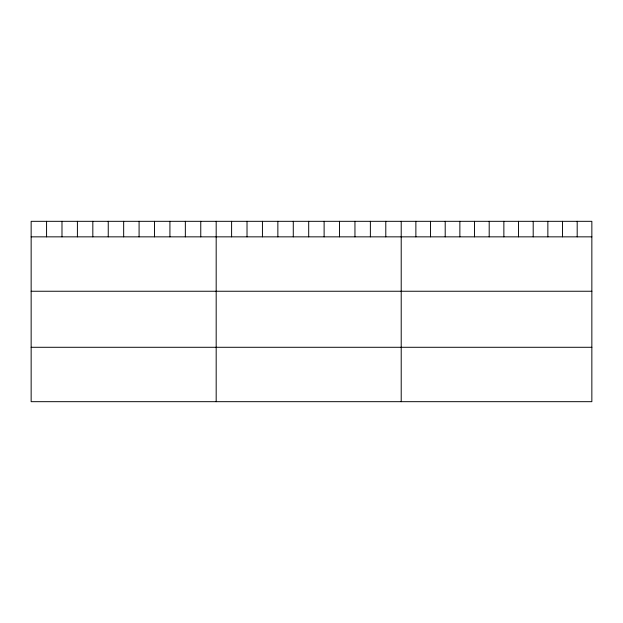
<?xml version="1.0" encoding="UTF-8"?>
<svg xmlns="http://www.w3.org/2000/svg" width="623" height="623" viewBox="0 0 623 623"><rect width="100%" height="100%" fill="white"/><g stroke="black" fill="none" stroke-linecap="round" stroke-linejoin="round"><path stroke-width="0.93" d="M591.85 291.245L591.85 221.321L31.15 221.321L31.15 401.679L591.85 401.679L591.85 291.245L31.15 291.245M31.15 236.849L591.85 236.849M31.15 347.284L591.85 347.284M577.186 221.321L577.186 236.849M562.522 221.321L562.522 236.849M547.858 221.321L547.858 236.849M533.195 221.321L533.195 236.849M518.531 221.321L518.531 236.849M503.867 221.321L503.867 236.849M489.195 221.321L489.195 236.849M474.531 221.321L474.531 236.849M459.867 221.321L459.867 236.849M445.204 221.321L445.204 236.849M430.54 221.321L430.54 236.849M415.876 221.321L415.876 236.849M401.212 221.321L401.212 401.679M385.793 221.321L385.793 236.849M370.374 221.321L370.374 236.849M354.954 221.321L354.954 236.849M339.535 221.321L339.535 236.849M324.116 221.321L324.116 236.849M308.697 221.321L308.697 236.849M293.277 221.321L293.277 236.849M277.858 221.321L277.858 236.849M262.439 221.321L262.439 236.849M247.02 221.321L247.02 236.849M231.6 221.321L231.6 236.849M216.181 221.321L216.181 401.679M200.762 221.321L200.762 236.849M185.343 221.321L185.343 236.849M169.923 221.321L169.923 236.849M154.504 221.321L154.504 236.849M139.085 221.321L139.085 236.849M123.666 221.321L123.666 236.849M108.246 221.321L108.246 236.849M92.827 221.321L92.827 236.849M77.408 221.321L77.408 236.849M61.989 221.321L61.989 236.849M46.569 221.321L46.569 236.849"/></g></svg>
